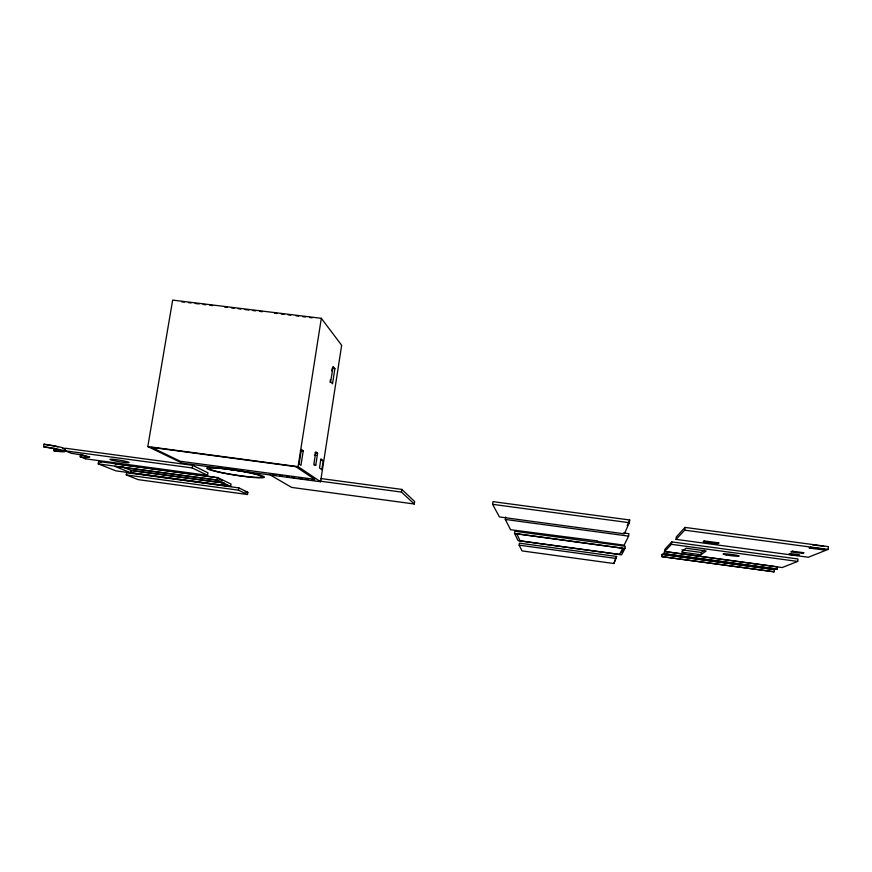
<?xml version="1.0" encoding="UTF-8"?>
<svg xmlns="http://www.w3.org/2000/svg" width="872" height="872" viewBox="0 0 872 872"><rect width="100%" height="100%" fill="white"/><g stroke="black" fill="none" stroke-linecap="round" stroke-linejoin="round"><path stroke-width="1.31" d="M828.095 549.425L828.4 546.646L685.021 527.407L676.367 536.836L676.051 539.365L808.3 557.241L828.095 549.425L684.683 530.154L676.051 539.365M671.723 541.883L671.418 544.313L664.638 551.551L782.173 567.552L797.695 561.426L797.978 558.974L671.723 541.883L664.922 549.295L664.17 553.851L777.257 569.089L777.519 566.855L664.584 551.486L664.17 553.851M774.031 571.781L774.282 569.558L662.273 554.287L661.859 556.63L774.031 571.781L661.859 556.63M776.941 569.22L777.192 566.985M700.968 554.766L706.135 550.941L685.937 548.205L681.566 552.129L700.968 554.766L701.252 552.467L704.358 550.112M684.683 530.154L685.021 527.407M662.001 556.489L662.273 554.287M624.941 548.466L625.224 546.254L514.829 531.233L514.524 533.413L518.088 540.673L621.627 554.832L624.941 548.466L514.524 533.413M629.344 522.71L629.693 519.985L492.974 501.64L492.604 504.332L499.438 516.943L624.341 533.827L629.344 522.71L492.604 504.332M505.662 516.998L505.324 519.44L510.545 529.718L597.593 540.956L597.451 541.534L624.123 545.163L628.603 536.127L628.919 533.664L623.556 532.934M613.877 563.53L616.58 556.445L519.418 543.147L519.145 545.153L522.023 550.908L613.877 563.53L616.58 556.445M270.233 474.957L291.651 487.415L414.265 503.994L414.625 501.509L401.861 489.41L320.842 478.532M414.265 503.994L401.458 492.081L401.861 489.41M315.74 465.234L317.604 453.233L315.773 451.816L313.898 463.904L315.74 465.234L313.898 464.983M330.019 382.241L330.412 379.702M331.796 370.807L332.188 368.267L334.881 368.605L332.526 383.854L330.684 381.805L333.071 366.447L334.881 368.605M323.218 460.612L321.823 469.627L319.501 467.959L320.918 458.857L323.218 460.612L320.525 460.253M320.558 481.747L341.661 345.279L321.321 318.313L172.645 300.099L147.804 446.573L182.281 463.163L320.558 481.747L298.071 466.651L147.804 446.573M298.071 466.651L321.321 318.313M303.238 450.791L300.96 465.354L299.096 464.089L301.396 449.418L303.238 450.791L300.35 450.399M247.474 494.511L247.833 492.277L238.808 487.873L126.647 472.657L126.255 474.935L138.223 479.644L247.474 494.511L238.438 490.173L126.255 474.935M230.688 486.445L231.069 484.091L217.684 477.562L98.656 461.473L98.231 463.882L115.976 470.88L230.688 486.445L217.292 480.003L98.231 463.882M238.438 490.173L238.808 487.873M80.202 456.786L85.336 458.803L207.547 475.316L207.95 472.809L192.658 465.332L65.52 448.241L65.073 450.813L71.417 453.32A13.276 1.057 9.4 0 1 88.159 456.71A13.276 1.057 9.4 0 1 80.202 456.786L80.649 454.279M217.292 480.003L217.684 477.562M207.547 475.316L192.222 467.948L192.658 465.332M122.407 466.869L130.844 470.324L130.44 472.646L227.81 485.857L215.493 479.96L114.766 466.335L131.16 472.94L131.563 470.618L218.97 482.456M85.336 458.803L85.761 456.329L81.674 454.694M63.907 449.287A15.979 1.308 9.5 0 0 61.149 447.369A15.979 1.308 9.5 0 0 44.058 444.186L43.6 446.726A15.979 1.286 9.5 0 1 63.907 450.857A15.979 1.286 9.5 0 1 54.696 451.009L53.792 450.661L54.238 448.164M627.175 525.663L629.693 519.985M619.545 554.548L622.641 548.314L516.802 533.893L520.137 540.956M621.899 552.761L623.556 549.513M774.282 569.558L662.131 554.439M181.659 301.81L184.352 302.137M188.385 302.639L191.077 302.966M195.121 303.456L199.154 303.957M203.187 304.448L205.879 304.775M209.923 305.276L212.615 305.603M224.725 307.086L227.418 307.413M231.462 307.914L234.143 308.241M238.187 308.732L240.879 309.07M244.912 309.56L248.956 310.061M252.989 310.552L255.681 310.879M259.725 311.38L262.418 311.707M274.527 313.19L277.22 313.517M281.253 314.018L283.945 314.345M287.989 314.836L290.681 315.173M296.066 315.828L298.747 316.155M302.791 316.656L305.483 316.983M309.516 317.484L312.209 317.811M314.847 452.862L317.604 453.233M314.345 454.999L316.187 455.249M812.203 544.738L823.789 546.297M273.121 474.837L275.792 475.196M279.803 475.731L282.474 476.09M286.485 476.635L289.155 476.995M291.837 477.355L294.507 477.714M298.518 478.248L302.53 478.793M305.2 479.153L307.881 479.513M311.893 480.047L314.563 480.407M318.574 480.941L401.458 492.081M65.073 450.813L192.222 467.948M85.761 456.329L89.794 456.874M115.18 463.915L214.545 477.355M505.324 519.44L628.603 536.127M130.844 470.324L224.191 482.968M671.418 544.313L797.695 561.426M681.85 549.829L701.252 552.467M245.13 491.917L247.833 492.277M664.311 553.698L777.257 569.089M520.061 540.793L619.611 554.407M519.145 545.153L616.319 558.472M43.6 446.726L44.537 447.096A13.32 1.068 9.5 0 1 61.465 450.53A13.32 1.068 9.5 0 1 53.792 450.661M44.058 444.186L44.995 444.546A13.32 1.09 9.5 0 1 58.032 446.9M98.656 461.473L101.021 462.422M215.896 477.529L222.6 480.788M62.697 448.437A13.32 1.09 9.5 0 1 62.555 448.699M225.674 468.733A29.201 2.54 8.9 0 1 264.096 477.496A29.201 2.54 8.9 0 1 218.36 472.068A29.201 2.54 8.9 0 1 223.297 468.449M704.129 540.902L703.181 541.686L717.961 543.681L719.019 542.918L704.129 540.902M792.321 551.169L790.85 551.834L802.436 553.393L803.995 552.739L792.321 551.169M790.468 553.546L788.648 554.363L797.368 555.54L799.264 554.734L790.468 553.546M810.611 547.333L809.085 547.998L823.146 549.883L824.759 549.24L810.611 547.333M295.728 466.64L151.521 447.38L180.253 461.266L314.792 479.338L295.728 466.64M113.12 460.503A9.701 0.785 9.3 0 0 128.925 462.64A9.701 0.785 9.3 0 0 116.674 459.729A9.701 0.785 9.3 0 0 113.12 460.503M221.957 472.57A26.552 2.311 8.9 0 0 261.785 476.831A26.552 2.311 8.9 0 0 222.949 468.678A26.552 2.311 8.9 0 0 221.957 472.57M726.267 554.941A8.186 0.643 7.3 0 0 739.162 556.14A8.186 0.643 7.3 0 0 727.869 554.036A8.186 0.643 7.3 0 0 726.267 554.941"/></g></svg>
